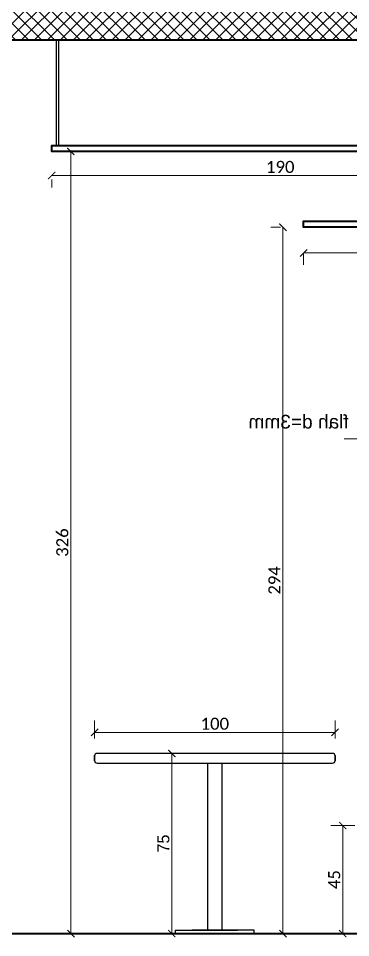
# Model space of a CAD drawing. Header units: centimetres. Extents: x -26724 to 60145, y -23645 to 6771.
# Drawn here: x 7531.2 to 7669.3, y 384.6 to 767.2 of the extents above; entities that cross this region are included whole.
import ezdxf

# ---------------------------------------------------------------- set-up
doc = ezdxf.new("R2010")
doc.units = ezdxf.units.CM
doc.linetypes.add('DALEKOVOD_VN', pattern=[5, 2.5, -2.5])
doc.layers.add('3.IZGLED 2', color=7, linetype='Continuous', lineweight=9, true_color=0x4a4a4a)
doc.layers.add('4.KOTE', color=88, linetype='Continuous', lineweight=15)
doc.layers.add('zid', color=7, linetype='Continuous', lineweight=40)
doc.layers.add('tekst @ 50', color=7, linetype='Continuous')
doc.styles.add('Notes', font='arial.ttf', dxfattribs={"height": 3})
doc.styles.get("Standard").update_dxf_attribs({"font": 'calibri.ttf'})
doc.dimstyles.new('ja 1 30 izgledi zidova', dxfattribs={"dimtxt": 5, "dimasz": 3, "dimexe": 5, "dimexo": 5, "dimgap": 1, "dimtad": 1, "dimdec": 0, "dimtxsty": 'Standard', "dimblk": 'ARCHTICK', "dimcen": 2.5, "dimclrd": 256, "dimclrt": 7, "dimadec": 0, "dimazin": 0, "dimtfac": 1, "dimtdec": 0, "dimtix": 1, "dimtmove": 1, "dimatfit": 3, "dimldrblk": 'ARCHTICK', "dimfxl": 5, "dimfxlon": 1, "dimlwd": 0, "dimlwe": 9, "dimarcsym": 0})

# ---------------------------------------------------------------- blocks, each defined once
blk = doc.blocks.new('_ArchTick')
at = {"color": 0, "linetype": 'ByBlock', "const_width": 0.15}
blk.add_lwpolyline([(-0.5, -0.5), (0.5, 0.5)], dxfattribs=at)
blk = doc.blocks.new('*D225')
at = {"layer": '4.KOTE', "color": 0, "lineweight": 9, "transparency": 16777216}
for p, q in [((7600.01, 461.29), (7590.01, 461.29)), ((7600.01, 386.29), (7590.01, 386.29))]:
    blk.add_line(p, q, dxfattribs=at)
at = {"layer": '4.KOTE', "lineweight": 0, "transparency": 16777216}
blk.add_line((7595.01, 461.29), (7595.01, 386.29), dxfattribs=at)
at = {"layer": 'Defpoints', "color": 0, "transparency": 16777216}
for p in [(7661.85, 461.29), (7595.01, 386.29), (7645.84, 386.29)]:
    blk.add_point(p, dxfattribs=at)
at = {"layer": '4.KOTE', "lineweight": 0, "transparency": 16777216, "xscale": 3, "yscale": 3, "zscale": 3}
for p, rotation in [((7595.01, 461.29), 90), ((7595.01, 386.29), 270)]:
    blk.add_blockref('_ArchTick', p, dxfattribs=dict(at, rotation=rotation))
at = {"layer": '4.KOTE', "color": 7, "transparency": 16777216, "insert": (7591.51, 423.79), "char_height": 5, "attachment_point": 5, "rotation": 90}
blk.add_mtext('{\\Ftxt|c238;75}', dxfattribs=at)
blk = doc.blocks.new('*D228')
at = {"layer": '4.KOTE', "color": 0, "lineweight": 9, "transparency": 16777216}
for p, q in [((7671.06, 431.29), (7661.06, 431.29)), ((7671.06, 386.29), (7661.06, 386.29))]:
    blk.add_line(p, q, dxfattribs=at)
at = {"layer": '4.KOTE', "lineweight": 0, "transparency": 16777216}
blk.add_line((7666.06, 431.29), (7666.06, 386.29), dxfattribs=at)
at = {"layer": 'Defpoints', "color": 0, "transparency": 16777216}
for p in [(7680.59, 431.29), (7666.06, 386.29), (7680.59, 386.29)]:
    blk.add_point(p, dxfattribs=at)
at = {"layer": '4.KOTE', "lineweight": 0, "transparency": 16777216, "xscale": 3, "yscale": 3, "zscale": 3}
for p, rotation in [((7666.06, 431.29), 90), ((7666.06, 386.29), 270)]:
    blk.add_blockref('_ArchTick', p, dxfattribs=dict(at, rotation=rotation))
at = {"layer": '4.KOTE', "color": 7, "transparency": 16777216, "insert": (7662.52, 408.79), "char_height": 5, "attachment_point": 5, "rotation": 90}
blk.add_mtext('45', dxfattribs=at)
blk = doc.blocks.new('*D1292')
at = {"layer": '4.KOTE', "color": 0, "lineweight": 9, "transparency": 16777216}
for p, q in [((7562.93, 467.47), (7562.93, 475.06)), ((7662.85, 467.47), (7662.85, 475.06))]:
    blk.add_line(p, q, dxfattribs=at)
at = {"layer": '4.KOTE', "lineweight": 0, "transparency": 16777216}
blk.add_line((7562.93, 470.06), (7662.85, 470.06), dxfattribs=at)
at = {"layer": 'Defpoints', "color": 0, "transparency": 16777216}
for p in [(7662.85, 470.06), (7562.93, 459.29, -13.5), (7662.85, 459.29, -13.5)]:
    blk.add_point(p, dxfattribs=at)
at = {"layer": '4.KOTE', "lineweight": 0, "transparency": 16777216, "xscale": 3, "yscale": 3, "zscale": 3, "rotation": 180}
blk.add_blockref('_ArchTick', (7562.93, 470.06), dxfattribs=at)
at = {"layer": '4.KOTE', "lineweight": 0, "transparency": 16777216, "xscale": 3, "yscale": 3, "zscale": 3}
blk.add_blockref('_ArchTick', (7662.85, 470.06), dxfattribs=at)
at = {"layer": '4.KOTE', "color": 7, "transparency": 16777216, "insert": (7612.89, 473.63), "char_height": 5, "attachment_point": 5}
blk.add_mtext('100', dxfattribs=at)
blk = doc.blocks.new('*D1328')
at = {"layer": '3.IZGLED 2', "lineweight": 0, "transparency": 16777216}
blk.add_line((7649.81, 669.58), (7735.08, 669.58), dxfattribs=at)
at = {"layer": '3.IZGLED 2', "color": 0, "lineweight": 9, "transparency": 16777216}
for p, q in [((7735.08, 672.17), (7735.08, 664.58)), ((7649.81, 669.09), (7649.81, 664.58))]:
    blk.add_line(p, q, dxfattribs=at)
at = {"layer": 'Defpoints', "color": 0, "transparency": 16777216}
for p in [(7649.81, 680.29, -31.11), (7735.08, 680.29, -13.5), (7735.08, 669.58)]:
    blk.add_point(p, dxfattribs=at)
at = {"layer": '3.IZGLED 2', "lineweight": 0, "transparency": 16777216, "xscale": 3, "yscale": 3, "zscale": 3, "rotation": 180}
blk.add_blockref('_ArchTick', (7649.81, 669.58), dxfattribs=at)
at = {"layer": '3.IZGLED 2', "lineweight": 0, "transparency": 16777216, "xscale": 3, "yscale": 3, "zscale": 3}
blk.add_blockref('_ArchTick', (7735.08, 669.58), dxfattribs=at)
at = {"layer": '3.IZGLED 2', "color": 7, "transparency": 16777216, "insert": (7692.44, 673.15), "char_height": 5, "attachment_point": 5}
blk.add_mtext('85', dxfattribs=at)
blk = doc.blocks.new('*D1329')
at = {"layer": '4.KOTE', "lineweight": 0, "transparency": 16777216}
blk.add_line((7545.08, 701.8), (7735.08, 701.8), dxfattribs=at)
at = {"layer": '4.KOTE', "color": 0, "lineweight": 9, "transparency": 16777216}
for p, q in [((7545.08, 700.2), (7545.08, 696.8)), ((7735.08, 699.26), (7735.08, 696.8))]:
    blk.add_line(p, q, dxfattribs=at)
at = {"layer": 'Defpoints', "color": 0, "transparency": 16777216}
for p in [(7545.08, 711.79, -41.42), (7735.08, 709.79, -51.18), (7735.08, 701.8)]:
    blk.add_point(p, dxfattribs=at)
at = {"layer": '4.KOTE', "lineweight": 0, "transparency": 16777216, "xscale": 3, "yscale": 3, "zscale": 3, "rotation": 180}
blk.add_blockref('_ArchTick', (7545.08, 701.8), dxfattribs=at)
at = {"layer": '4.KOTE', "lineweight": 0, "transparency": 16777216, "xscale": 3, "yscale": 3, "zscale": 3}
blk.add_blockref('_ArchTick', (7735.08, 701.8), dxfattribs=at)
at = {"layer": '4.KOTE', "color": 7, "transparency": 16777216, "insert": (7640.08, 705.36), "char_height": 5, "attachment_point": 5}
blk.add_mtext('190', dxfattribs=at)
blk = doc.blocks.new('*D1330')
at = {"layer": '4.KOTE', "color": 0, "lineweight": 9, "transparency": 16777216}
for p, q in [((7640.21, 680.29), (7636.21, 680.29)), ((7642.95, 386.29), (7646.21, 386.29))]:
    blk.add_line(p, q, dxfattribs=at)
at = {"layer": '4.KOTE', "lineweight": 0, "transparency": 16777216}
blk.add_line((7641.21, 680.29), (7641.21, 386.29), dxfattribs=at)
at = {"layer": 'Defpoints', "color": 0, "transparency": 16777216}
for p in [(7649.81, 680.29, -31.11), (7641.21, 386.29, -13.5), (7641.21, 386.29)]:
    blk.add_point(p, dxfattribs=at)
at = {"layer": '4.KOTE', "lineweight": 0, "transparency": 16777216, "xscale": 3, "yscale": 3, "zscale": 3}
for p, rotation in [((7641.21, 680.29), 90), ((7641.21, 386.29), 270)]:
    blk.add_blockref('_ArchTick', p, dxfattribs=dict(at, rotation=rotation))
at = {"layer": '4.KOTE', "color": 7, "transparency": 16777216, "insert": (7637.65, 533.29), "char_height": 5, "attachment_point": 5, "rotation": 90}
blk.add_mtext('294', dxfattribs=at)
blk = doc.blocks.new('*D1331')
at = {"layer": '4.KOTE', "lineweight": 0, "transparency": 16777216}
blk.add_line((7553.07, 711.79), (7553.07, 386.29), dxfattribs=at)
at = {"layer": '4.KOTE', "color": 0, "lineweight": 9, "transparency": 16777216}
for p, q in [((7555.08, 711.79), (7558.07, 711.79)), ((7551.14, 386.29), (7558.07, 386.29))]:
    blk.add_line(p, q, dxfattribs=at)
at = {"layer": 'Defpoints', "color": 0, "transparency": 16777216}
for p in [(7545.08, 711.79, -41.42), (7545.08, 386.29, -13.5), (7553.07, 386.29)]:
    blk.add_point(p, dxfattribs=at)
at = {"layer": '4.KOTE', "lineweight": 0, "transparency": 16777216, "xscale": 3, "yscale": 3, "zscale": 3}
for p, rotation in [((7553.07, 711.79), 90), ((7553.07, 386.29), 270)]:
    blk.add_blockref('_ArchTick', p, dxfattribs=dict(at, rotation=rotation))
at = {"layer": '4.KOTE', "color": 7, "transparency": 16777216, "insert": (7549.51, 549.04), "char_height": 5, "attachment_point": 5, "rotation": 90}
blk.add_mtext('326', dxfattribs=at)

msp = doc.modelspace()

# ---------------------------------------------------------------- hatches: boundary and pattern name
at = {"layer": '3.IZGLED 2', "true_color": 0x136734}
h = msp.add_hatch(dxfattribs=at)
h.set_pattern_fill('ANSI37', color=116, scale=1.2)
h.set_pattern_definition([(45, (831.1012, -1e-13), (-2.6940768, 2.6940768), []), (135, (831.1012, -1e-13), (-2.6940768, -2.6940768), [])])
h.paths.add_polyline_path([(7400.01, 778.29), (7400.01, 758.29), (7927.91, 758.29), (7927.91, 778.29)])

# ---------------------------------------------------------------- linework, layer by layer
at = {"color": 30}
for p, q in [((7547.08, 714.29, -60.03), (7547.08, 758.29, -39.17)), ((7548.08, 714.29, -60.03), (7548.08, 758.29, -39.17))]:
    msp.add_line(p, q, dxfattribs=at)
at = {"layer": '3.IZGLED 2', "ltscale": 0.8, "elevation": -52.6}
msp.add_lwpolyline([(7738.08, 592.18), (7666.71, 592.18)], dxfattribs=at)
at = {"layer": 'zid'}
for p, q in [((7400.01, 758.29, -13.5), (7927.91, 758.29, -13.5)), ((7400.01, 386.29, -13.5), (7927.91, 386.29, -13.5))]:
    msp.add_line(p, q, dxfattribs=at)
at = {"layer": 'zid', "color": 1, "linetype": 'DALEKOVOD_VN', "ltscale": 3}
msp.add_line((7649.81, 682.79, -31.11), (7735.08, 682.79, -31.11), dxfattribs=at)
at = {"layer": 'zid', "lineweight": 25}
for p, q in [((7562.93, 460.37, -13.5), (7562.93, 460.29, -13.5)), ((7662.85, 460.37, -13.5), (7662.85, 460.29, -13.5)), ((7596.59, 386.29, -13.5), (7596.59, 387.79, -13.5)), ((7596.59, 387.79, -13.5), (7622.34, 387.79, -13.5))]:
    msp.add_line(p, q, dxfattribs=at)
at = {"layer": 'zid', "color": 30}
for points, elevation in [([(7735.08, 711.79), (7545.08, 711.79), (7545.08, 714.29), (7735.08, 714.29)], -41.42), ([(7735.08, 680.29), (7649.81, 680.29), (7649.81, 682.79), (7735.08, 682.79)], -31.11)]:
    msp.add_lwpolyline(points, close=True, dxfattribs=dict(at, elevation=elevation))
at = {"layer": 'zid', "lineweight": 25, "elevation": -13.5}
for points in [[(7562.93, 458.21), (7562.93, 460.37)], [(7562.93, 460.37), (7562.93, 458.21)], [(7661.85, 461.29), (7563.93, 461.29)], [(7662.85, 458.21), (7662.85, 460.37)], [(7662.85, 460.37), (7662.85, 458.21)], [(7563.93, 457.29), (7661.85, 457.29)], [(7609.89, 457.29), (7609.89, 387.79), (7615.89, 387.79), (7615.89, 457.29)], [(7603.45, 386.29), (7629.19, 386.29), (7629.19, 387.79), (7603.45, 387.79)]]:
    msp.add_lwpolyline(points, dxfattribs=at)
at = {"layer": 'zid', "lineweight": 25}
for centre, start, end in [((7563.89, 460.33, -13.5), 87.5976, 182.4024), ((7661.89, 460.33, -13.5), 357.5976, 92.4024), ((7563.89, 458.25, -13.5), 177.5976, 272.4024), ((7661.89, 458.25, -13.5), 267.5976, 2.4024)]:
    msp.add_arc(centre, 0.961, start, end, dxfattribs=at)

# ---------------------------------------------------------------- texts
at = {"layer": 'tekst @ 50', "ltscale": 0.8, "extrusion": (0, 0, -1), "insert": (7668.54, 602.2, -52.6), "char_height": 7.3734, "attachment_point": 1, "text_direction": (-1, 0, 0), "style": 'Notes'}
msp.add_mtext_dynamic_manual_height_columns('{\\fArial|b0|i0|c238|p34;\\H0.76978x;flah d=3mm  } ', width=290.6445, gutter_width=750, heights=[0], dxfattribs=at)

# ---------------------------------------------------------------- dimensions: what is measured, and where the dimension line sits
at = {"layer": '3.IZGLED 2'}
dim = msp.add_linear_dim(base=(7735.08, 669.58), p1=(7649.81, 680.29, -31.11), p2=(7735.08, 680.29, -13.5), dimstyle='ja 1 30 izgledi zidova', dxfattribs=at)
dim.commit()
dim.dimension.update_dxf_attribs({"geometry": '*D1328', "text_midpoint": (7692.44, 673.15)})
at = {"layer": '4.KOTE'}
for base, p1, p2, picture, middle in [((7735.08, 701.8), (7545.08, 711.79, -41.42), (7735.08, 709.79, -51.18), '*D1329', (7640.08, 705.36)), ((7662.85, 470.06), (7562.93, 459.29, -13.5), (7662.85, 459.29, -13.5), '*D1292', (7612.89, 473.63))]:
    dim = msp.add_linear_dim(base=base, p1=p1, p2=p2, dimstyle='ja 1 30 izgledi zidova', dxfattribs=at)
    dim.commit()
    dim.dimension.update_dxf_attribs({"geometry": picture, "text_midpoint": middle})
for base, p1, p2, picture, middle in [((7553.07129452, 386.29302981), (7545.07944684, 711.79302981, -41.4163242), (7545.07944684, 386.29302981, -13.5), '*D1331', (7549.50975606, 549.04302981)), ((7641.21, 386.29), (7649.81, 680.29, -31.11), (7641.21, 386.29, -13.5), '*D1330', (7637.65, 533.29))]:
    dim = msp.add_linear_dim(base=base, p1=p1, p2=p2, angle=90, dimstyle='ja 1 30 izgledi zidova', dxfattribs=at)
    dim.commit()
    dim.dimension.update_dxf_attribs({"geometry": picture, "text_midpoint": middle})
for base, p1, p2, text, picture, middle in [((7595.01, 386.29, -13.5), (7661.85, 461.29, -13.5), (7645.84, 386.29, -13.5), '{\\Ftxt|c238;75}', '*D225', (7591.51, 423.79, -13.5)), ((7666.06, 386.29, -13.5), (7680.59, 431.29, -13.5), (7680.59, 386.29, -13.5), '45', '*D228', (7662.52, 408.79, -13.5))]:
    dim = msp.add_linear_dim(base=base, p1=p1, p2=p2, angle=90, text=text, dimstyle='ja 1 30 izgledi zidova', dxfattribs=at)
    dim.commit()
    dim.dimension.update_dxf_attribs({"geometry": picture, "text_midpoint": middle})

doc.saveas('drawing.dxf')
